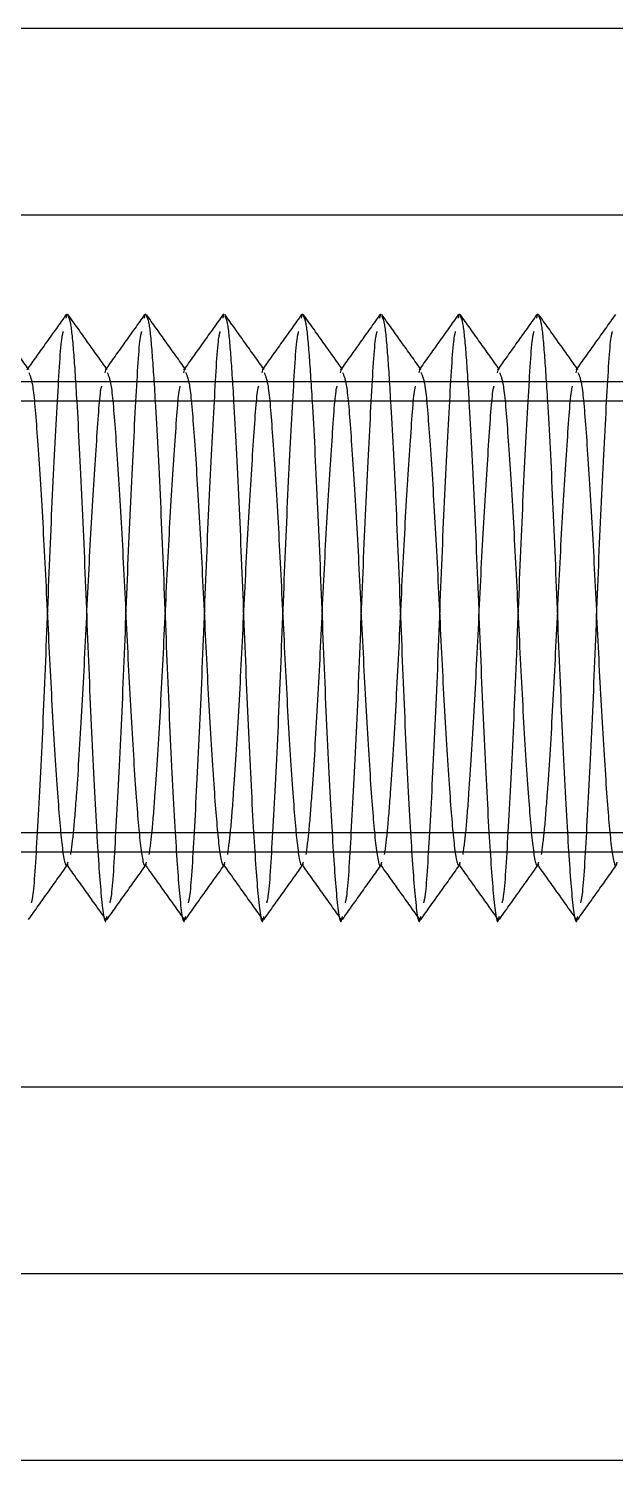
# Model space of a CAD drawing. Header units: metres. Extents: x 0 to 21025, y 0 to 14850.
# Drawn here: x 2817.61 to 2832.56, y 9337.74 to 9374.25 of the extents above; entities that cross this region are included whole.
import ezdxf

# ---------------------------------------------------------------- set-up
doc = ezdxf.new("R2010")
doc.units = ezdxf.units.M
doc.header["$LTSCALE"] = 25
doc.linetypes.add('HIDDEN2', pattern=[4.7625, 3.175, -1.5875])
doc.layers.add('SL4', color=4, linetype='Continuous')
doc.layers.add('ST1', color=7, linetype='HIDDEN2')

msp = doc.modelspace()

# ---------------------------------------------------------------- linework, layer by layer
at = {"layer": 'SL4'}
for p, q in [((2917.018, 9374.249), (2630.193, 9374.249)), ((2917.193, 9369.491), (2625.435, 9369.491)), ((2883.396, 9347.261), (2656.693, 9347.261)), ((2917.193, 9342.499), (2625.435, 9342.499)), ((2920.193, 9337.741), (2630.193, 9337.741))]:
    msp.add_line(p, q, dxfattribs=at)
at = {"layer": 'ST1'}
for p, q in [((2920.193, 9369.491), (2625.435, 9369.491)), ((2818.564, 9366.869), (2818.587, 9366.976)), ((2820.564, 9366.869), (2820.587, 9366.976)), ((2822.564, 9366.869), (2822.587, 9366.976)), ((2824.564, 9366.869), (2824.587, 9366.976)), ((2826.564, 9366.869), (2826.587, 9366.976)), ((2828.564, 9366.869), (2828.587, 9366.976)), ((2830.564, 9366.869), (2830.587, 9366.976)), ((2660.693, 9365.249), (2879.693, 9365.249)), ((2819.561, 9365.468), (2819.587, 9365.57)), ((2821.561, 9365.468), (2821.587, 9365.57)), ((2823.561, 9365.468), (2823.587, 9365.57)), ((2825.561, 9365.468), (2825.587, 9365.57)), ((2827.561, 9365.468), (2827.587, 9365.57)), ((2829.561, 9365.468), (2829.587, 9365.57)), ((2831.561, 9365.468), (2831.587, 9365.57)), ((2879.693, 9364.749), (2660.693, 9364.749)), ((2660.693, 9353.749), (2879.693, 9353.749)), ((2879.693, 9353.249), (2660.693, 9353.249)), ((2920.193, 9347.261), (2620.193, 9347.261)), ((2917.193, 9337.741), (2630.193, 9337.741))]:
    msp.add_line(p, q, dxfattribs=at)
for points, knots in [([(2817.612, 9365.553), (2817.445, 9365.787), (2817.11, 9366.256), (2816.776, 9366.726), (2816.609, 9366.96)], [0, 0, 0, 0, 0.4999583, 1, 1, 1, 1]), ([(2818.564, 9366.957), (2818.397, 9366.722), (2818.062, 9366.252), (2817.727, 9365.783), (2817.559, 9365.548)], [0, 0, 0, 0, 0.5000892, 1, 1, 1, 1]), ([(2819.612, 9365.553), (2819.445, 9365.787), (2819.11, 9366.256), (2818.776, 9366.726), (2818.609, 9366.96)], [0, 0, 0, 0, 0.4999583, 1, 1, 1, 1]), ([(2818.609, 9366.917), (2818.628, 9366.883), (2818.678, 9366.794), (2818.75, 9366.066), (2818.844, 9364.612), (2818.967, 9362.285), (2819.087, 9359.248), (2819.208, 9356.215), (2819.344, 9353.627), (2819.457, 9351.994), (2819.551, 9351.321), (2819.6, 9351.578), (2819.607, 9351.612)], [0, 0, 0, 0, 0.055573, 0.142553, 0.229074, 0.356478, 0.480628, 0.604778, 0.732181, 0.854555, 0.980855, 1, 1, 1, 1]), ([(2820.564, 9366.957), (2820.397, 9366.722), (2820.062, 9366.252), (2819.727, 9365.783), (2819.559, 9365.548)], [0, 0, 0, 0, 0.500089, 1, 1, 1, 1]), ([(2821.612, 9365.553), (2821.445, 9365.787), (2821.11, 9366.256), (2820.776, 9366.726), (2820.609, 9366.96)], [0, 0, 0, 0, 0.4999583, 1, 1, 1, 1]), ([(2820.609, 9366.917), (2820.628, 9366.883), (2820.678, 9366.794), (2820.75, 9366.066), (2820.844, 9364.612), (2820.967, 9362.285), (2821.087, 9359.248), (2821.208, 9356.215), (2821.344, 9353.627), (2821.457, 9351.994), (2821.551, 9351.321), (2821.6, 9351.578), (2821.607, 9351.612)], [0, 0, 0, 0, 0.055573, 0.142553, 0.229074, 0.356478, 0.480628, 0.604778, 0.732181, 0.854555, 0.980855, 1, 1, 1, 1]), ([(2822.564, 9366.957), (2822.397, 9366.722), (2822.062, 9366.252), (2821.727, 9365.783), (2821.559, 9365.548)], [0, 0, 0, 0, 0.5000892, 1, 1, 1, 1]), ([(2823.612, 9365.553), (2823.445, 9365.787), (2823.11, 9366.256), (2822.776, 9366.726), (2822.609, 9366.96)], [0, 0, 0, 0, 0.4999583, 1, 1, 1, 1]), ([(2822.609, 9366.917), (2822.628, 9366.883), (2822.678, 9366.794), (2822.75, 9366.066), (2822.844, 9364.612), (2822.967, 9362.285), (2823.087, 9359.248), (2823.208, 9356.215), (2823.344, 9353.627), (2823.457, 9351.994), (2823.551, 9351.321), (2823.6, 9351.578), (2823.607, 9351.612)], [0, 0, 0, 0, 0.055573, 0.142553, 0.229074, 0.356478, 0.480628, 0.604778, 0.732181, 0.854555, 0.980855, 1, 1, 1, 1]), ([(2824.564, 9366.957), (2824.397, 9366.722), (2824.062, 9366.252), (2823.727, 9365.783), (2823.559, 9365.548)], [0, 0, 0, 0, 0.500089, 1, 1, 1, 1]), ([(2825.612, 9365.553), (2825.445, 9365.787), (2825.11, 9366.256), (2824.776, 9366.726), (2824.609, 9366.96)], [0, 0, 0, 0, 0.4999583, 1, 1, 1, 1]), ([(2824.609, 9366.917), (2824.628, 9366.883), (2824.678, 9366.794), (2824.75, 9366.066), (2824.844, 9364.612), (2824.967, 9362.285), (2825.087, 9359.248), (2825.208, 9356.215), (2825.344, 9353.627), (2825.457, 9351.994), (2825.551, 9351.321), (2825.6, 9351.578), (2825.607, 9351.612)], [0, 0, 0, 0, 0.055573, 0.142553, 0.229074, 0.356478, 0.480628, 0.604778, 0.732181, 0.854555, 0.980855, 1, 1, 1, 1]), ([(2826.564, 9366.957), (2826.397, 9366.722), (2826.062, 9366.252), (2825.727, 9365.783), (2825.559, 9365.548)], [0, 0, 0, 0, 0.500089, 1, 1, 1, 1]), ([(2827.612, 9365.553), (2827.445, 9365.787), (2827.11, 9366.256), (2826.776, 9366.726), (2826.609, 9366.96)], [0, 0, 0, 0, 0.499958, 1, 1, 1, 1]), ([(2826.609, 9366.917), (2826.628, 9366.883), (2826.678, 9366.794), (2826.75, 9366.066), (2826.844, 9364.612), (2826.967, 9362.285), (2827.087, 9359.248), (2827.208, 9356.215), (2827.344, 9353.627), (2827.457, 9351.994), (2827.551, 9351.321), (2827.6, 9351.578), (2827.607, 9351.612)], [0, 0, 0, 0, 0.055573, 0.142553, 0.229074, 0.356478, 0.480628, 0.604778, 0.732181, 0.854555, 0.980855, 1, 1, 1, 1]), ([(2828.564, 9366.957), (2828.397, 9366.722), (2828.062, 9366.252), (2827.727, 9365.783), (2827.559, 9365.548)], [0, 0, 0, 0, 0.500089, 1, 1, 1, 1]), ([(2829.612, 9365.553), (2829.445, 9365.787), (2829.11, 9366.256), (2828.776, 9366.726), (2828.609, 9366.96)], [0, 0, 0, 0, 0.4999583, 1, 1, 1, 1]), ([(2828.609, 9366.917), (2828.628, 9366.883), (2828.678, 9366.794), (2828.75, 9366.066), (2828.844, 9364.612), (2828.967, 9362.285), (2829.087, 9359.248), (2829.208, 9356.215), (2829.344, 9353.627), (2829.457, 9351.994), (2829.551, 9351.321), (2829.6, 9351.578), (2829.607, 9351.612)], [0, 0, 0, 0, 0.055573, 0.142553, 0.229074, 0.356478, 0.480628, 0.604778, 0.732181, 0.854555, 0.980855, 1, 1, 1, 1]), ([(2830.564, 9366.957), (2830.397, 9366.722), (2830.062, 9366.252), (2829.727, 9365.783), (2829.559, 9365.548)], [0, 0, 0, 0, 0.5000892, 1, 1, 1, 1]), ([(2831.612, 9365.553), (2831.445, 9365.787), (2831.11, 9366.256), (2830.776, 9366.726), (2830.609, 9366.96)], [0, 0, 0, 0, 0.499958, 1, 1, 1, 1]), ([(2830.609, 9366.917), (2830.628, 9366.883), (2830.678, 9366.794), (2830.75, 9366.066), (2830.844, 9364.612), (2830.967, 9362.285), (2831.087, 9359.248), (2831.208, 9356.215), (2831.344, 9353.627), (2831.457, 9351.994), (2831.551, 9351.321), (2831.6, 9351.578), (2831.607, 9351.612)], [0, 0, 0, 0, 0.055573, 0.142553, 0.229074, 0.356478, 0.480628, 0.604778, 0.732181, 0.854555, 0.980855, 1, 1, 1, 1]), ([(2832.564, 9366.957), (2832.397, 9366.722), (2832.062, 9366.252), (2831.727, 9365.783), (2831.559, 9365.548)], [0, 0, 0, 0, 0.500089, 1, 1, 1, 1]), ([(2817.68, 9351.954), (2817.692, 9352), (2817.747, 9352.202), (2817.83, 9353.702), (2817.967, 9356.197), (2818.087, 9359.248), (2818.208, 9362.301), (2818.345, 9364.793), (2818.427, 9366.283), (2818.48, 9366.485), (2818.491, 9366.527)], [0, 0, 0, 0, 0.043096, 0.193298, 0.349673, 0.502056, 0.654439, 0.810815, 0.961016, 1, 1, 1, 1]), ([(2819.68, 9351.954), (2819.692, 9352), (2819.747, 9352.202), (2819.83, 9353.702), (2819.967, 9356.197), (2820.087, 9359.248), (2820.208, 9362.301), (2820.345, 9364.793), (2820.427, 9366.283), (2820.48, 9366.485), (2820.491, 9366.527)], [0, 0, 0, 0, 0.043096, 0.193298, 0.349673, 0.502056, 0.654439, 0.810815, 0.961016, 1, 1, 1, 1]), ([(2821.68, 9351.954), (2821.692, 9352), (2821.747, 9352.202), (2821.83, 9353.702), (2821.967, 9356.197), (2822.087, 9359.248), (2822.208, 9362.301), (2822.345, 9364.793), (2822.427, 9366.283), (2822.48, 9366.485), (2822.491, 9366.527)], [0, 0, 0, 0, 0.043096, 0.193298, 0.349673, 0.502056, 0.654439, 0.810815, 0.961016, 1, 1, 1, 1]), ([(2823.68, 9351.954), (2823.692, 9352), (2823.747, 9352.202), (2823.83, 9353.702), (2823.967, 9356.197), (2824.087, 9359.248), (2824.208, 9362.301), (2824.345, 9364.793), (2824.427, 9366.283), (2824.48, 9366.485), (2824.491, 9366.527)], [0, 0, 0, 0, 0.043096, 0.193298, 0.349673, 0.502056, 0.654439, 0.810815, 0.961016, 1, 1, 1, 1]), ([(2825.68, 9351.954), (2825.692, 9352), (2825.747, 9352.202), (2825.83, 9353.702), (2825.967, 9356.197), (2826.087, 9359.248), (2826.208, 9362.301), (2826.345, 9364.793), (2826.427, 9366.283), (2826.48, 9366.485), (2826.491, 9366.527)], [0, 0, 0, 0, 0.043096, 0.193298, 0.349673, 0.502056, 0.654439, 0.810815, 0.961016, 1, 1, 1, 1]), ([(2827.68, 9351.954), (2827.692, 9352), (2827.747, 9352.202), (2827.83, 9353.702), (2827.967, 9356.197), (2828.087, 9359.248), (2828.208, 9362.301), (2828.345, 9364.793), (2828.427, 9366.283), (2828.48, 9366.485), (2828.491, 9366.527)], [0, 0, 0, 0, 0.043096, 0.193298, 0.349673, 0.502056, 0.654439, 0.810815, 0.961016, 1, 1, 1, 1]), ([(2829.68, 9351.954), (2829.692, 9352), (2829.747, 9352.202), (2829.83, 9353.702), (2829.967, 9356.197), (2830.087, 9359.248), (2830.208, 9362.301), (2830.345, 9364.793), (2830.427, 9366.283), (2830.48, 9366.485), (2830.491, 9366.527)], [0, 0, 0, 0, 0.043096, 0.193298, 0.349673, 0.502056, 0.654439, 0.810815, 0.961016, 1, 1, 1, 1]), ([(2831.68, 9351.954), (2831.692, 9352), (2831.747, 9352.202), (2831.83, 9353.702), (2831.967, 9356.197), (2832.087, 9359.248), (2832.208, 9362.301), (2832.345, 9364.793), (2832.427, 9366.283), (2832.48, 9366.485), (2832.491, 9366.527)], [0, 0, 0, 0, 0.043096, 0.193298, 0.349673, 0.502056, 0.654439, 0.810815, 0.961016, 1, 1, 1, 1]), ([(2817.611, 9365.481), (2817.647, 9365.397), (2817.725, 9365.213), (2817.831, 9363.814), (2817.967, 9361.739), (2818.087, 9359.247), (2818.208, 9356.766), (2818.344, 9354.655), (2818.457, 9353.295), (2818.552, 9352.804), (2818.603, 9352.967), (2818.611, 9352.993)], [0, 0, 0, 0, 0.103426, 0.225711, 0.353032, 0.477096, 0.60116, 0.728481, 0.850766, 0.976983, 1, 1, 1, 1]), ([(2819.611, 9365.481), (2819.647, 9365.397), (2819.725, 9365.213), (2819.831, 9363.814), (2819.967, 9361.739), (2820.087, 9359.247), (2820.208, 9356.766), (2820.344, 9354.655), (2820.457, 9353.295), (2820.552, 9352.804), (2820.603, 9352.967), (2820.611, 9352.993)], [0, 0, 0, 0, 0.103426, 0.225711, 0.353032, 0.477096, 0.60116, 0.728481, 0.850766, 0.976983, 1, 1, 1, 1]), ([(2821.611, 9365.481), (2821.647, 9365.397), (2821.725, 9365.213), (2821.831, 9363.814), (2821.967, 9361.739), (2822.087, 9359.247), (2822.208, 9356.766), (2822.344, 9354.655), (2822.457, 9353.295), (2822.552, 9352.804), (2822.603, 9352.967), (2822.611, 9352.993)], [0, 0, 0, 0, 0.103426, 0.225711, 0.353032, 0.477096, 0.60116, 0.728481, 0.850766, 0.976983, 1, 1, 1, 1]), ([(2823.611, 9365.481), (2823.647, 9365.397), (2823.725, 9365.213), (2823.831, 9363.814), (2823.967, 9361.739), (2824.087, 9359.247), (2824.208, 9356.766), (2824.344, 9354.655), (2824.457, 9353.295), (2824.552, 9352.804), (2824.603, 9352.967), (2824.611, 9352.993)], [0, 0, 0, 0, 0.103426, 0.225711, 0.353032, 0.477096, 0.60116, 0.728481, 0.850766, 0.976983, 1, 1, 1, 1]), ([(2825.611, 9365.481), (2825.647, 9365.397), (2825.725, 9365.213), (2825.831, 9363.814), (2825.967, 9361.739), (2826.087, 9359.247), (2826.208, 9356.766), (2826.344, 9354.655), (2826.457, 9353.295), (2826.552, 9352.804), (2826.603, 9352.967), (2826.611, 9352.993)], [0, 0, 0, 0, 0.103426, 0.225711, 0.353032, 0.477096, 0.60116, 0.728481, 0.850766, 0.976983, 1, 1, 1, 1]), ([(2827.611, 9365.481), (2827.647, 9365.397), (2827.725, 9365.213), (2827.831, 9363.814), (2827.967, 9361.739), (2828.087, 9359.247), (2828.208, 9356.766), (2828.344, 9354.655), (2828.457, 9353.295), (2828.552, 9352.804), (2828.603, 9352.967), (2828.611, 9352.993)], [0, 0, 0, 0, 0.103426, 0.225711, 0.353032, 0.477096, 0.60116, 0.728481, 0.850766, 0.976983, 1, 1, 1, 1]), ([(2829.611, 9365.481), (2829.647, 9365.397), (2829.725, 9365.213), (2829.831, 9363.814), (2829.967, 9361.739), (2830.087, 9359.247), (2830.208, 9356.766), (2830.344, 9354.655), (2830.457, 9353.295), (2830.552, 9352.804), (2830.603, 9352.967), (2830.611, 9352.993)], [0, 0, 0, 0, 0.103426, 0.225711, 0.353032, 0.477096, 0.60116, 0.728481, 0.850766, 0.976983, 1, 1, 1, 1]), ([(2831.611, 9365.481), (2831.647, 9365.397), (2831.725, 9365.213), (2831.831, 9363.814), (2831.967, 9361.739), (2832.087, 9359.247), (2832.208, 9356.766), (2832.344, 9354.655), (2832.457, 9353.295), (2832.552, 9352.804), (2832.603, 9352.967), (2832.611, 9352.993)], [0, 0, 0, 0, 0.1034259, 0.2257113, 0.3530321, 0.4770962, 0.6011602, 0.728481, 0.8507664, 0.976983, 1, 1, 1, 1]), ([(2818.682, 9353.189), (2818.707, 9353.371), (2818.757, 9353.738), (2818.847, 9354.915), (2818.967, 9356.763), (2819.087, 9359.245), (2819.208, 9361.75), (2819.345, 9363.77), (2819.421, 9364.953), (2819.467, 9365.114), (2819.472, 9365.13)], [0, 0, 0, 0, 0.098651, 0.197725, 0.357803, 0.513786, 0.669769, 0.829847, 0.983594, 1, 1, 1, 1]), ([(2820.682, 9353.189), (2820.707, 9353.371), (2820.757, 9353.738), (2820.847, 9354.915), (2820.967, 9356.763), (2821.087, 9359.245), (2821.208, 9361.75), (2821.345, 9363.77), (2821.421, 9364.953), (2821.467, 9365.114), (2821.472, 9365.13)], [0, 0, 0, 0, 0.098651, 0.197725, 0.357803, 0.513786, 0.669769, 0.829847, 0.983594, 1, 1, 1, 1]), ([(2822.682, 9353.189), (2822.707, 9353.371), (2822.757, 9353.738), (2822.847, 9354.915), (2822.967, 9356.763), (2823.087, 9359.245), (2823.208, 9361.75), (2823.345, 9363.77), (2823.421, 9364.953), (2823.467, 9365.114), (2823.472, 9365.13)], [0, 0, 0, 0, 0.098651, 0.197725, 0.357803, 0.513786, 0.669769, 0.829847, 0.983594, 1, 1, 1, 1]), ([(2824.682, 9353.189), (2824.707, 9353.371), (2824.757, 9353.738), (2824.847, 9354.915), (2824.967, 9356.763), (2825.087, 9359.245), (2825.208, 9361.75), (2825.345, 9363.77), (2825.421, 9364.953), (2825.467, 9365.114), (2825.472, 9365.13)], [0, 0, 0, 0, 0.098651, 0.197725, 0.357803, 0.513786, 0.669769, 0.829847, 0.983594, 1, 1, 1, 1]), ([(2826.682, 9353.189), (2826.707, 9353.371), (2826.757, 9353.738), (2826.847, 9354.915), (2826.967, 9356.763), (2827.087, 9359.245), (2827.208, 9361.75), (2827.345, 9363.77), (2827.421, 9364.953), (2827.467, 9365.114), (2827.472, 9365.13)], [0, 0, 0, 0, 0.098651, 0.197725, 0.357803, 0.513786, 0.669769, 0.829847, 0.983594, 1, 1, 1, 1]), ([(2828.682, 9353.189), (2828.707, 9353.371), (2828.757, 9353.738), (2828.847, 9354.915), (2828.967, 9356.763), (2829.087, 9359.245), (2829.208, 9361.75), (2829.345, 9363.77), (2829.421, 9364.953), (2829.467, 9365.114), (2829.472, 9365.13)], [0, 0, 0, 0, 0.098651, 0.197725, 0.357803, 0.513786, 0.669769, 0.829847, 0.983594, 1, 1, 1, 1]), ([(2830.682, 9353.189), (2830.707, 9353.371), (2830.757, 9353.738), (2830.847, 9354.915), (2830.967, 9356.763), (2831.087, 9359.245), (2831.208, 9361.75), (2831.345, 9363.77), (2831.421, 9364.953), (2831.467, 9365.114), (2831.472, 9365.13)], [0, 0, 0, 0, 0.098651, 0.197725, 0.357803, 0.513786, 0.669769, 0.829847, 0.983594, 1, 1, 1, 1]), ([(2817.607, 9351.535), (2817.775, 9351.77), (2818.109, 9352.24), (2818.445, 9352.71), (2818.612, 9352.944)], [0, 0, 0, 0, 0.500092, 1, 1, 1, 1]), ([(2818.572, 9352.934), (2818.739, 9352.699), (2819.074, 9352.23), (2819.408, 9351.761), (2819.575, 9351.526)], [0, 0, 0, 0, 0.4999673, 1, 1, 1, 1]), ([(2819.607, 9351.535), (2819.775, 9351.77), (2820.109, 9352.24), (2820.445, 9352.71), (2820.612, 9352.944)], [0, 0, 0, 0, 0.5000921, 1, 1, 1, 1]), ([(2820.572, 9352.934), (2820.739, 9352.699), (2821.074, 9352.23), (2821.408, 9351.761), (2821.575, 9351.526)], [0, 0, 0, 0, 0.4999673, 1, 1, 1, 1]), ([(2821.607, 9351.535), (2821.775, 9351.77), (2822.109, 9352.24), (2822.445, 9352.71), (2822.612, 9352.944)], [0, 0, 0, 0, 0.500092, 1, 1, 1, 1]), ([(2822.572, 9352.934), (2822.739, 9352.699), (2823.074, 9352.23), (2823.408, 9351.761), (2823.575, 9351.526)], [0, 0, 0, 0, 0.4999673, 1, 1, 1, 1]), ([(2823.607, 9351.535), (2823.775, 9351.77), (2824.109, 9352.24), (2824.445, 9352.71), (2824.612, 9352.944)], [0, 0, 0, 0, 0.5000921, 1, 1, 1, 1]), ([(2824.572, 9352.934), (2824.739, 9352.699), (2825.074, 9352.23), (2825.408, 9351.761), (2825.575, 9351.526)], [0, 0, 0, 0, 0.4999673, 1, 1, 1, 1]), ([(2825.607, 9351.535), (2825.775, 9351.77), (2826.109, 9352.24), (2826.445, 9352.71), (2826.612, 9352.944)], [0, 0, 0, 0, 0.500092, 1, 1, 1, 1]), ([(2826.572, 9352.934), (2826.739, 9352.699), (2827.074, 9352.23), (2827.408, 9351.761), (2827.575, 9351.526)], [0, 0, 0, 0, 0.4999673, 1, 1, 1, 1]), ([(2827.607, 9351.535), (2827.775, 9351.77), (2828.109, 9352.24), (2828.445, 9352.71), (2828.612, 9352.944)], [0, 0, 0, 0, 0.500092, 1, 1, 1, 1]), ([(2828.572, 9352.934), (2828.739, 9352.699), (2829.074, 9352.23), (2829.408, 9351.761), (2829.575, 9351.526)], [0, 0, 0, 0, 0.4999673, 1, 1, 1, 1]), ([(2829.607, 9351.535), (2829.775, 9351.77), (2830.109, 9352.24), (2830.445, 9352.71), (2830.612, 9352.944)], [0, 0, 0, 0, 0.500092, 1, 1, 1, 1]), ([(2830.572, 9352.934), (2830.739, 9352.699), (2831.074, 9352.23), (2831.408, 9351.761), (2831.575, 9351.526)], [0, 0, 0, 0, 0.499967, 1, 1, 1, 1]), ([(2831.607, 9351.535), (2831.775, 9351.77), (2832.109, 9352.24), (2832.445, 9352.71), (2832.612, 9352.944)], [0, 0, 0, 0, 0.500092, 1, 1, 1, 1])]:
    msp.add_open_spline(points, degree=3, knots=knots, dxfattribs=at)

doc.saveas('drawing.dxf')
